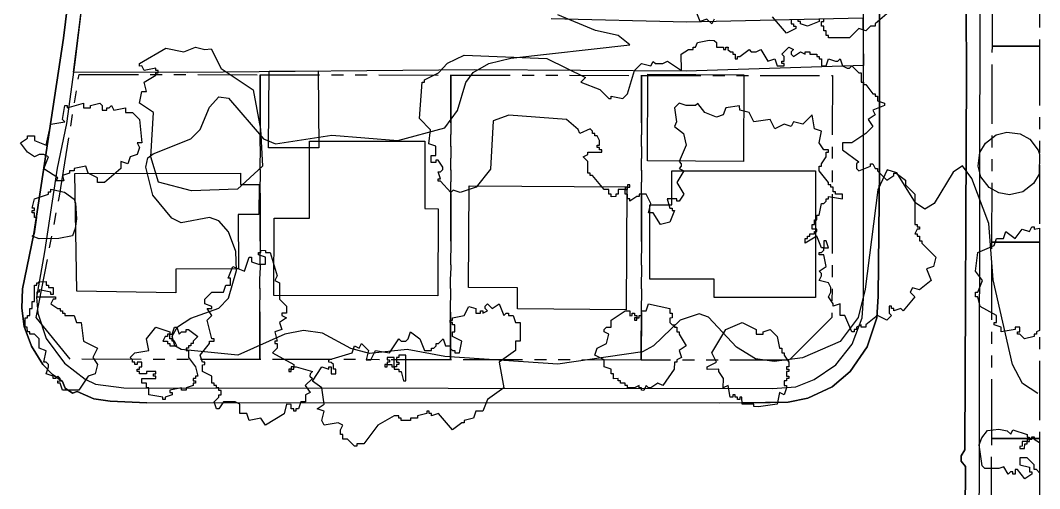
# Model space of a CAD drawing. Header units: metres. Extents: x -550 to 550, y -500 to 950.
# Drawn here: x 440.9 to 550, y 641 to 691.1 of the extents above; entities that cross this region are included whole.
import ezdxf

# ---------------------------------------------------------------- set-up
doc = ezdxf.new("R2010")
doc.units = ezdxf.units.M
doc.header["$LTSCALE"] = 2
doc.linetypes.add('PHANTOM', pattern=[6.35, 3.175, -0.635, 0.635, -0.635, 0.635, -0.635])
for name, color, linetype in [('SITE-BLDG-EXIST', 7, 'CONTINUOUS'), ('SITE-PARKING', 250, 'CONTINUOUS'), ('SITE-PROPERTY', 7, 'PHANTOM'), ('SITE-ROAD-CURB', 7, 'CONTINUOUS'), ('SITE-ROAD-GRAVEL', 32, 'CONTINUOUS'), ('SITE-ROAD-PAVED', 7, 'CONTINUOUS'), ('SITE-TREE-CANOPY', 94, 'CONTINUOUS'), ('TOPO-CONTOUR-MINOR', 9, 'CONTINUOUS')]:
    doc.layers.add(name, color=color, linetype=linetype)

msp = doc.modelspace()

# ---------------------------------------------------------------- linework, layer by layer
at = {"layer": 'SITE-BLDG-EXIST'}
for points in [[(508.07, 685.36), (518.35, 685.32), (518.31, 676.03), (508.03, 676.08)], [(485.6, 670.96), (485.59, 661.64), (468.04, 661.65), (468.05, 669.94), (471.85, 669.95), (471.85, 678.21), (484.2, 678.21), (484.2, 670.97)], [(446.71, 674.75), (464.46, 674.76), (464.46, 673.56), (466.44, 673.57), (466.43, 670.34), (464.22, 670.35), (464.23, 664.51), (457.54, 664.5), (457.55, 661.96), (446.94, 662.11)], [(515.18, 661.44), (515.18, 663.42), (508.29, 663.42), (508.29, 671.36), (510.64, 671.36), (510.63, 675.02), (526, 675.02), (526, 661.44)], [(505.83, 673.31), (505.74, 660.14), (494.11, 660.22), (494.12, 662.48), (488.86, 662.52), (488.94, 673.42)]]:
    msp.add_lwpolyline(points, close=True, dxfattribs=at)
at = {"layer": 'SITE-PARKING'}
msp.add_lwpolyline([(467.44, 677.47), (467.51, 685.69), (472.79, 685.74), (472.84, 677.47)], close=True, dxfattribs=at)
at = {"layer": 'SITE-PROPERTY'}
for points in [[(544.94, 688.39), (544.97, 709.41), (550, 709.41), (550, 688.38)], [(544.9, 667.37), (544.94, 688.39), (550, 688.38), (550, 667.36)], [(466.53, 654.8), (446.24, 654.83), (442.6, 659.3), (445.08, 672.29), (447.18, 685.35), (466.58, 685.32)], [(486.94, 654.78), (466.53, 654.8), (466.58, 685.32), (486.99, 685.28)], [(507.36, 654.75), (486.94, 654.78), (486.99, 685.28), (507.4, 685.24)], [(507.4, 685.24), (527.82, 685.22), (527.77, 659.3), (523.2, 654.73), (507.36, 654.75)], [(544.87, 646.34), (544.9, 667.37), (550, 667.36), (550, 646.34)], [(544.84, 625.32), (544.87, 646.34), (550, 646.34), (550, 625.31)]]:
    msp.add_lwpolyline(points, close=True, dxfattribs=at)
at = {"layer": 'SITE-ROAD-CURB'}
for points in [[(541.83, 607.98), (542.06, 643.33), (541.6, 643.9), (541.6, 644.49), (541.99, 645.13), (542.19, 685.7), (541.92, 729.75), (542.49, 746.43), (542.09, 777.11), (542.35, 781.74), (543.15, 783.52), (544.88, 785.62), (547.56, 788.49), (548.51, 791)], [(549.93, 789.41), (549.04, 787.44), (547.41, 785.63), (545.17, 783.69), (544.5, 782.73), (543.96, 781.31), (543.74, 779.38), (543.34, 544.3)], [(532.85, 752.62), (532.87, 675.2), (532.71, 661.6), (532.56, 659.28), (531.53, 656.15), (529.72, 653.51), (527.78, 651.89), (525.19, 650.67), (523.07, 650.25), (515.77, 650.13), (454.42, 650.16), (450.5, 650.33), (448.75, 650.6), (446.99, 651.37), (446.49, 651.19), (445.7, 651.74), (445.39, 652.45), (444.34, 653.21), (443.3, 654.26), (442.1, 656.25), (441.31, 658.33), (441.04, 660.32), (441.13, 662.38), (442.32, 668.28), (445.5, 689.23), (446.83, 700.06)], [(448.6, 702.27), (446.73, 686.61), (445.82, 680.08), (444.82, 675.32), (443.49, 666.34), (442.62, 661.47), (442.75, 659.76), (443.64, 657.06), (445.61, 654.4), (447.84, 652.7), (448.95, 652.18), (451.97, 651.77), (521.4, 651.7), (523.89, 651.89), (525.86, 652.67), (528.18, 654.24), (529.93, 656.45), (531.02, 659.27), (531.16, 661.35), (531.11, 747.87)]]:
    msp.add_lwpolyline(points, dxfattribs=at)
at = {"layer": 'SITE-ROAD-GRAVEL'}
msp.add_lwpolyline([(497.72, 691.33), (512.22, 691), (531.07, 691.41), (531.14, 686.29), (512.18, 685.7), (489.53, 685.85), (458.75, 685.54), (446.59, 685.58), (447.42, 692.05)], dxfattribs=at)
at = {"layer": 'SITE-ROAD-PAVED'}
for points in [[(548.51, 791), (547.56, 788.49), (544.88, 785.62), (543.15, 783.52), (542.35, 781.74), (542.09, 777.11), (542.49, 746.43), (541.92, 729.75), (542.19, 685.7), (541.99, 645.13), (541.6, 644.49), (541.6, 643.9), (542.06, 643.33), (541.83, 607.98)], [(446.83, 700.06), (445.5, 689.23), (442.32, 668.28), (441.13, 662.38), (441.04, 660.32), (441.31, 658.33), (442.1, 656.25), (443.3, 654.26), (444.34, 653.21), (445.39, 652.45), (445.7, 651.74), (446.49, 651.19), (446.99, 651.37), (448.75, 650.6), (450.5, 650.33), (454.42, 650.16), (521.14, 650.19), (523.07, 650.25), (525.19, 650.67), (527.78, 651.89), (529.72, 653.51), (531.53, 656.15), (532.56, 659.28), (532.71, 661.6), (532.87, 675.2), (532.94, 774.56)]]:
    msp.add_lwpolyline(points, dxfattribs=at)
at = {"layer": 'SITE-TREE-CANOPY'}
for points in [[(515.15, 691.26), (514.9, 690.76), (514.39, 691.26), (513.65, 691.01), (513.15, 692.26)], [(534.15, 692.26), (532.4, 690.76), (532.4, 690.51), (531.9, 690.51), (531.4, 690.01), (530.65, 690.27), (529.65, 689.27), (527.4, 689.26), (527.4, 689.51), (527.14, 689.51), (527.14, 690.01), (526.9, 690.01), (526.9, 690.51), (526.65, 690.51), (526.65, 691.02), (526.9, 691.02), (526.9, 691.26)], [(523.4, 691.26), (523.4, 690.76), (523.65, 690.76), (523.65, 690.51), (523.89, 690.51), (523.9, 690.26), (522.9, 689.76), (521.4, 691.51)], [(526.4, 691.26), (526.39, 691.02), (525.14, 690.51), (524.4, 690.76), (524.4, 691.01), (524.15, 691.01), (524.15, 691.26)]]:
    msp.add_lwpolyline(points, dxfattribs=at)
for points in [[(505.4, 673.01), (504.9, 673.01), (504.9, 672.51), (504.65, 672.51), (504.65, 672.27), (504.15, 672.25), (504.15, 672.51), (503.9, 672.51), (503.9, 673.01), (503.4, 673.01), (502.15, 674.52), (501.9, 674.52), (501.9, 674.76), (501.64, 674.76), (501.65, 676.01), (501.15, 676.51), (501.65, 676.76), (501.65, 677.01), (503.15, 677.01), (503.15, 677.26), (502.9, 677.26), (502.9, 677.51), (502.64, 677.51), (502.65, 677.76), (502.9, 677.76), (502.9, 678.26), (502.65, 678.76), (502.4, 678.76), (502.4, 679.01), (502.15, 679.01), (502.15, 679.27), (501.9, 679.51), (500.79, 679.01), (500.6, 679.45), (499.34, 680.51), (493.2, 680.99), (491.5, 680.36), (491.21, 675.21), (489.68, 673.26), (487.98, 672.7), (487.23, 672.94), (486.98, 672.69), (485.86, 673.92), (485.61, 673.92), (485.61, 674.17), (485.86, 674.17), (485.61, 674.91), (485.86, 674.92), (486.11, 675.17), (486.11, 675.42), (485.61, 676.17), (485.36, 676.17), (485.36, 675.92), (484.86, 675.92), (484.86, 676.67), (485.36, 676.67), (485.36, 677.67), (484.61, 677.92), (484.78, 679.41), (483.63, 680.63), (483.9, 684.52), (484.15, 684.52), (484.14, 684.76), (485.65, 685.51), (486.6, 686.56), (488.39, 687.42), (497.24, 687.04), (501.4, 685.01), (500.9, 684.51), (502.92, 683.74), (503.9, 682.76), (504.15, 682.76), (504.15, 683.01), (505.4, 682.77), (505.9, 683.27), (506.65, 685.76), (507.4, 686.51), (508.4, 686.27), (508.65, 686.75), (508.9, 686.51), (509.65, 686.51), (510.15, 686.76), (511.65, 685.76), (511.64, 687.51), (512.4, 688.01), (512.9, 688.01), (512.9, 688.26), (513.15, 688.26), (513.39, 688.76), (514.64, 689.01), (515.15, 689), (515.4, 688.76), (515.4, 688.26), (516.15, 688.26), (516.15, 688.01), (516.4, 688.01), (516.4, 688.26), (516.65, 688.26), (516.64, 688.01), (516.9, 687.76), (517.15, 687.76), (517.15, 687.51), (517.4, 687.51), (517.4, 687.01), (517.65, 687.01), (517.65, 687.26), (517.9, 687.26), (518.9, 688.01), (519.14, 687.77), (519.65, 687.76), (520.15, 688.01), (520.9, 686.76), (521.65, 687.01), (521.9, 686.26), (522.65, 686.26), (522.65, 686.52), (522.4, 686.52), (522.4, 686.76), (522.65, 686.76), (522.65, 687.26), (522.4, 687.51), (523.15, 688.26), (523.65, 688.02), (523.4, 687.76), (523.4, 687.52), (523.64, 687.26), (524.4, 687.76), (524.89, 687.51), (524.9, 687.76), (525.4, 687.76), (525.4, 687.51), (526.14, 687.51), (526.14, 687.26), (526.4, 687.26), (526.4, 687.01), (526.65, 687.01), (526.65, 686.27), (527.15, 686.27), (527.4, 687.01), (528.15, 686.76), (528.4, 686.76), (528.65, 687.01), (528.9, 686.26), (529.4, 686.01), (529.65, 686.01), (529.9, 686.26), (530.65, 685.52), (530.9, 685.52), (530.89, 684.51), (531.15, 684.51), (531.15, 684.26), (531.4, 684.26), (532.15, 683.26), (532.4, 683.26), (532.4, 683.01), (532.65, 683.01), (532.65, 682.51), (533.4, 682.26), (533.4, 682.01), (532.15, 681.51), (532.4, 681.01), (531.65, 680.51), (532.15, 679.76), (531.4, 679.01), (529.9, 678.01), (528.9, 678.01), (528.9, 677.26), (530.65, 676), (530.4, 675.76), (530.4, 675.26), (530.64, 675.01), (531.9, 675.51), (531.9, 675.76), (532.15, 675.76), (532.4, 675.26), (532.65, 675.26), (532.65, 675.01), (533.65, 674.01), (534.4, 674.51), (534.4, 674.77), (534.65, 674.77), (535.65, 674.01), (535.65, 673.51), (536.65, 672.52), (536.65, 669.26), (536.9, 669.26), (536.9, 669.01), (537.15, 669.01), (537.15, 668.76), (536.9, 668.76), (536.65, 668.26), (536.9, 668.26), (536.9, 668.01), (537.15, 668.01), (537.14, 667.51), (537.4, 667.51), (537.4, 667.26), (538.9, 665.76), (538.65, 664.76), (537.9, 664.51), (538.4, 663.26), (537.15, 662.26), (536.4, 662.5), (536.15, 662.02), (536.65, 661.51), (535.4, 660.01), (535.15, 660.26), (534.4, 660.02), (534.4, 660.26), (534.14, 660.26), (534.14, 660.51), (533.9, 660.51), (533.9, 659.76), (534.15, 659.52), (533.64, 659.02), (532.65, 659.51), (531.4, 658.51), (531.4, 658.26), (530.9, 658.26), (530.9, 658.51), (530.4, 658.26), (530.4, 658.01), (530.15, 658.01), (530.15, 657.76), (529.9, 657.76), (529.15, 659.51), (528.65, 659.51), (528.65, 660.76), (527.9, 660.51), (527.9, 660.76), (527.4, 661.51), (527.64, 662.01), (527.65, 662.52), (527.4, 663.01), (526.4, 663.26), (526.65, 663.76), (526.65, 664.01), (526.4, 664.26), (527.15, 664.76), (526.9, 666.01), (526.4, 666.01), (526.4, 666.27), (526.65, 666.27), (526.9, 666.51), (526.9, 666.77), (526.65, 666.77), (526.15, 668.01), (524.9, 667.26), (524.9, 667.76), (525.14, 667.76), (525.15, 668.01), (525.4, 668.01), (525.4, 668.26), (525.9, 668.26), (525.9, 668.51), (526.15, 668.51), (526.15, 668.76), (525.64, 668.76), (525.65, 669.26), (525.9, 669.26), (525.9, 669.76), (526.15, 669.76), (526.14, 670.26), (526.4, 670.26), (526.64, 671.52), (526.9, 671.52), (527.15, 671.76), (527.15, 672.02), (527.4, 672.02), (527.4, 672.26), (528.9, 672.01), (528.9, 672.51), (528.15, 672.51), (528.15, 672.76), (527.9, 672.76), (527.9, 673.26), (527.65, 673.26), (527.64, 673.51), (527.4, 673.51), (527.4, 673.76), (526.4, 675.01), (526.4, 675.51), (526.65, 675.51), (526.65, 675.76), (527.15, 676.51), (527.15, 677.01), (527.4, 677.01), (527.4, 677.27), (526.9, 677.26), (526.4, 678.01), (526.65, 679.26), (525.9, 679.51), (525.65, 681.01), (524.65, 680.01), (523.65, 680.26), (523.4, 679.76), (522.65, 680.01), (521.65, 679.51), (521.15, 680.51), (519.4, 680.26), (518.9, 681.26), (517.9, 681.52), (517.89, 682), (516.4, 681.76), (516.14, 681.01), (515.4, 680.76), (514.15, 681.26), (513.4, 682.25), (513.15, 682.01), (512.15, 682.01), (511.4, 682.26), (510.9, 681.76), (511.14, 680.26), (510.9, 679.76), (511.89, 679.01), (512.15, 677.76), (511.4, 676.01), (511.64, 675.76), (511.64, 675.51), (511.4, 675.26), (511.9, 675.02), (511.15, 673.76), (511.9, 672.51), (511.4, 671.76), (511.15, 671.76), (511.15, 672.01), (510.14, 672.01), (510.4, 671.01), (510.65, 671.01), (510.65, 670.76), (510.9, 670.76), (510.4, 669.51), (509.4, 669.26), (508.65, 670.51), (508.15, 670.51), (508.4, 671.52), (507.9, 672.51), (507.15, 672.51), (507.15, 672.26), (506.9, 672.26), (506.15, 671.76), (506.15, 672.01), (505.9, 672.01), (505.9, 672.51), (505.65, 672.51), (505.64, 673.01)], [(462.39, 685.98), (465.81, 683.69), (466.59, 679.48), (466.83, 675.53), (464.13, 673.07), (459.23, 672.88), (455.69, 673.8), (454.87, 676.52), (455.15, 681.26), (453.65, 682.26), (453.9, 683.51), (454.4, 683.51), (454.15, 684.51), (455.4, 685.26), (455.4, 685.51), (455.65, 685.51), (455.64, 685.76), (455.4, 685.76), (455.4, 686.01), (454.15, 685.76), (453.9, 686.27), (453.65, 686.25), (453.65, 686.51), (456.45, 688.15), (458.4, 687.76), (459.65, 688.26), (460.65, 688.01), (461.31, 688.08)], [(444.73, 673.94), (444.9, 674.26), (443.4, 675.25), (443.9, 676.51), (443.39, 676.76), (442.9, 676.76), (442.4, 676.51), (441.65, 677.01), (440.9, 678.01), (441.65, 678.51), (441.65, 678.76), (442.4, 678.76), (442.4, 678.26), (443.65, 677.76), (444.15, 680.01), (445.65, 680.26), (445.4, 680.51), (445.65, 682.02), (445.9, 682.02), (445.9, 681.76), (447.65, 682.26), (447.65, 681.76), (448.4, 681.76), (448.4, 682.01), (449.4, 682.26), (449.65, 682.01), (449.65, 681.51), (450.15, 681.51), (450.15, 681.77), (450.39, 681.76), (450.65, 682.01), (450.9, 681.51), (452.15, 681.76), (452.15, 681.26), (452.9, 681.26), (453.65, 680.51), (453.9, 678.01), (453.39, 678.01), (453.65, 677.51), (453.4, 676.76), (452.65, 676.51), (452.4, 675.76), (451.65, 676.01), (451.65, 675.26), (449.9, 673.76), (449.15, 673.76), (449.15, 674.26), (448.15, 674.76), (447.9, 675.51), (446.65, 675.26), (446.65, 675.01), (446.14, 675.01), (446.14, 674.76), (445.4, 674.51), (445.53, 673.96)], [(549.95, 674.66), (549.36, 673.65), (548.2, 672.76), (546.78, 672.44), (545.62, 672.65), (544.61, 673.23), (543.72, 674.39), (543.41, 675.52), (543.6, 676.97), (544.19, 677.99), (545.35, 678.88), (546.48, 679.18), (547.93, 678.99), (548.95, 678.41), (549.84, 677.25), (550, 676.82)], [(505.9, 673.01), (505.9, 673.27), (505.64, 673.27), (505.64, 673.01)], [(506.15, 673.26), (506.15, 673.51), (505.9, 673.51), (505.9, 673.27)], [(445.61, 672.75), (446.66, 672), (446.81, 671.55), (446.92, 669.89), (446.76, 668.83), (446.46, 668.04), (445, 667.77), (442.9, 667.75), (442.15, 668.01), (442.4, 668.26), (442.65, 670.01), (442.4, 670.01), (442.4, 670.51), (442.15, 670.51), (442.15, 670.76), (442.4, 670.76), (442.4, 671.01), (442.14, 671.01), (442.4, 672.01), (443.89, 672.51), (443.9, 672.76), (444.15, 672.76), (444.15, 673.06)], [(549.65, 657.76), (549.65, 657.51), (549.4, 657.51), (549.4, 657.26), (548.39, 657.01), (547.9, 657.51), (547.65, 657.51), (547.64, 657.76), (547.9, 657.76), (547.9, 658.26), (547.4, 658.26), (547.4, 658.01), (545.9, 657.77), (545.9, 658.26), (545.15, 658.51), (545.15, 658.76), (545.4, 658.76), (545.4, 659.51), (543.65, 660.5), (543.4, 661.51), (543.15, 661.51), (543.15, 662.01), (543.39, 662.01), (543.89, 663.26), (543.14, 664.27), (543.4, 666.26), (545.15, 667.01), (545.4, 667.76), (546.15, 667.77), (546.4, 668.51), (547.4, 667.76), (548.15, 668.76), (548.9, 668.51), (549.15, 669.01), (549.4, 669.01), (549.4, 668.76), (550, 668.86), (550, 657.91)], [(527.4, 666.76), (527.15, 667.51), (526.9, 667.51), (526.9, 666.77)], [(470.4, 654.01), (472.15, 653.51), (471.9, 653.26), (471.89, 653.01), (472.15, 652.76), (471.39, 652.01), (471.9, 651.26), (471.4, 651.02), (471.4, 650.26), (470.9, 650.26), (470.65, 649.51), (470.39, 649.51), (470.39, 649.26), (470.15, 649.26), (470.15, 649.52), (469.9, 649.52), (469.9, 650), (469.4, 650.01), (469.14, 649), (467.15, 647.76), (466.65, 648.51), (465.4, 648.26), (465.15, 649.01), (464.4, 649.01), (464.4, 650.01), (463.9, 650.26), (462.65, 650.26), (462.15, 649.51), (461.9, 649.51), (461.65, 650.26), (462.15, 650.76), (462.15, 651.02), (462.4, 651.02), (462.4, 651.5), (462.15, 651.5), (462.15, 651.76), (461.9, 651.76), (461.89, 652.01), (461.65, 652.01), (461.65, 652.26), (461.4, 652.26), (461.4, 653.01), (460.4, 653.51), (460.39, 654.25), (460.65, 654.27), (460.65, 654.51), (460.39, 654.51), (460.15, 655.26), (461.15, 656.51), (461.15, 656.76), (461.65, 656.76), (461.65, 657.01), (461.4, 657.01), (460.9, 659.02), (461.4, 659.51), (460.9, 660.26), (461.4, 660.26), (461.4, 660.5), (460.65, 660.76), (460.65, 661.26), (461.4, 662.01), (462.65, 662.01), (462.9, 662.76), (463.4, 662.76), (463.4, 663.51), (463.14, 663.51), (463.64, 664.76), (464.9, 664.26), (465.4, 665.76), (465.65, 665.76), (465.65, 665.26), (466.4, 665.02), (467.15, 665.01), (467.15, 665.76), (466.4, 666.01), (466.4, 666.26), (466.64, 666.26), (466.64, 666.51), (467.15, 666.5), (467.15, 666.26), (467.65, 666.26), (468.4, 663.76), (468.15, 663.26), (468.65, 663.01), (468.65, 661.26), (469.4, 660.51), (469.4, 659.76), (468.9, 659.76), (468.9, 659.51), (469.4, 659.26), (468.65, 658.76), (468.9, 658.02), (468.15, 657.76), (468.4, 656.76), (468.15, 656.76), (468.15, 656.51), (468.4, 656.51), (468.39, 656.01), (467.9, 655.51), (470.15, 654.26), (470.15, 654.01)], [(443.64, 663.15), (443.65, 662.76), (443.9, 662.76), (443.9, 662.51), (444.4, 662.51), (444.4, 661.76), (444.15, 661.76), (444.15, 662.01), (442.9, 662.26), (442.9, 662.01), (442.65, 662.01), (442.65, 661.51), (444.65, 661.52), (444.65, 661.26), (444.4, 661.26), (444.15, 660.76), (444.9, 660.26), (445.15, 660.26), (445.15, 660.01), (445.4, 660.01), (445.4, 659.76), (445.65, 659.76), (445.65, 659.51), (446.65, 659.51), (446.9, 658.77), (447.4, 658.76), (447.65, 656.76), (449.15, 656.01), (448.65, 655.01), (449.15, 654.26), (448.9, 653.26), (448.15, 653.01), (447.15, 651.51), (445.4, 651.51), (445.15, 652.26), (444.9, 652.26), (444.9, 652.51), (445.15, 652.5), (445.15, 652.76), (444.9, 653.01), (444.65, 652.76), (444.4, 652.76), (444.4, 653.01), (443.65, 653.26), (443.9, 654.01), (443.9, 654.26), (443.65, 654.51), (443.4, 654.51), (443.65, 655.75), (442.9, 656.01), (442.9, 657.01), (442.39, 657.51), (441.9, 657.51), (441.9, 657.76), (441.65, 657.76), (441.64, 658.26), (441.4, 658.26), (441.4, 659.26), (441.65, 659.26), (441.65, 659.51), (441.9, 659.51), (441.9, 660.26), (442.15, 660.26), (442.15, 661.01), (442.4, 661.01), (442.4, 662.76), (442.65, 662.76), (442.65, 663.01), (442.9, 663.01), (442.88, 663.12)], [(490.64, 660.51), (490.9, 660.76), (491.4, 660.26), (492.15, 660.76), (492.64, 659.51), (492.9, 659.77), (493.15, 659.77), (493.15, 659.51), (493.65, 659.51), (493.9, 658.76), (494.4, 658.76), (494.4, 656.76), (493.9, 656.76), (493.9, 655.76), (492.15, 654.51), (492.65, 651.76), (490.9, 650.51), (490.4, 649.26), (489.65, 649.26), (489.39, 648.51), (488.4, 648.26), (488.4, 648.01), (488.15, 648.01), (487.15, 647.26), (485.65, 649.01), (484.9, 648.76), (484.9, 649.01), (484.65, 649.01), (484.65, 649.26), (484.4, 649.26), (484.4, 649.01), (483.4, 648.76), (483.4, 648.51), (482.65, 648.51), (482.65, 648.27), (481.65, 648.26), (481.65, 648.51), (481.4, 648.51), (481.4, 648.76), (480.9, 648.76), (479.15, 647.76), (477.65, 645.76), (476.9, 645.76), (476.9, 645.51), (476.65, 645.51), (475.9, 646.26), (475.4, 646.26), (475.4, 646.76), (475.15, 646.76), (475.15, 647.26), (475.4, 647.76), (474.9, 648.01), (473.4, 647.76), (473.15, 648.27), (473.4, 649.26), (472.65, 649.51), (473.4, 650.01), (473.15, 651.76), (472.15, 652.5), (473.15, 654.01), (473.9, 653.76), (473.9, 654.02), (474.15, 654.02), (474.15, 653.26), (474.65, 653.26), (474.65, 653.76), (474.4, 653.76), (474.4, 654.26), (474.15, 654.5), (473.9, 654.51), (473.9, 654.76), (476.4, 655.51), (476.65, 656.26), (477.15, 656.01), (477.4, 656.51), (478.15, 655.76), (477.9, 654.76), (478.4, 654.76), (478.9, 655.76), (480.4, 655.51), (481.4, 657.01), (481.65, 656.76), (482.15, 656.76), (482.4, 657.01), (482.65, 657.76), (483.65, 657.01), (484.15, 655.76), (484.9, 655.76), (484.9, 656.02), (485.15, 656.02), (485.39, 656.26), (485.39, 656.52), (485.65, 656.52), (486.15, 657.02), (486.4, 656.26), (486.9, 656.26), (486.9, 656.01), (487.15, 655.76), (487.4, 655.76), (487.39, 655.51), (487.9, 655.51), (488.15, 656.76), (487.15, 657.26), (487.14, 657.76), (487.4, 657.76), (487.4, 658.52), (487.15, 658.52), (487.15, 658.76), (486.9, 658.76), (486.9, 659.01), (487.15, 659.01), (487.15, 659.26), (488.4, 659.52), (488.9, 660.5), (489.65, 660.26), (489.65, 659.76), (490.15, 659.76), (490.15, 660.01), (490.4, 660.01), (490.4, 659.76), (490.9, 660.01), (490.64, 660.26)], [(507.14, 659.26), (507.14, 659.51), (507.4, 659.51), (507.4, 660.01), (507.9, 660.01), (508.15, 660.76), (510.4, 660.26), (510.4, 659.76), (510.65, 659.76), (510.65, 659.27), (510.4, 659.25), (510.4, 658.77), (510.65, 658.51), (510.9, 658.51), (510.9, 658.26), (511.15, 658.26), (511.15, 657.76), (511.4, 657.76), (511.4, 657.51), (512.15, 656.26), (511.4, 655.76), (511.65, 655.02), (511.15, 654.76), (511.15, 654.52), (510.9, 654.52), (510.89, 653.76), (509.65, 652.01), (509.14, 652.26), (508.4, 651.76), (508.15, 651.76), (507.9, 652.01), (507.65, 651.5), (507.39, 651.51), (507.4, 651.76), (507.15, 651.76), (507.15, 652.01), (506.65, 651.76), (505.9, 651.76), (505.9, 652.01), (505.65, 652.01), (505.65, 652.26), (505.15, 652.26), (505.15, 652.51), (504.9, 652.51), (504.9, 652.77), (504.4, 652.75), (504.4, 653.26), (504.15, 653.26), (504.15, 653.76), (503.4, 654.01), (503.4, 654.76), (502.4, 655.26), (502.65, 656.01), (503.64, 656.52), (503.9, 657.51), (503.4, 657.76), (503.4, 658.01), (503.65, 658.26), (504.15, 658.26), (504.15, 659.01), (505.65, 660.01), (506.15, 660.01), (506.15, 659.5), (506.4, 659.52), (506.4, 659.76), (506.65, 659.76), (506.65, 659.52), (506.9, 659.51), (506.9, 659.26)], [(506.65, 659.26), (506.65, 659.01), (506.9, 659.01), (506.9, 659.26)], [(457.15, 657.51), (457.4, 658.26), (457.65, 658.26), (457.9, 657.51), (458.14, 657.76), (458.65, 657.76), (458.65, 658.01), (458.9, 658.01), (459.9, 657.26), (459.4, 656.76), (459.4, 656.51), (459.15, 656.51), (459.15, 656.26), (458.89, 656.26), (458.9, 656.01), (458.65, 656.01), (458.65, 655.76), (458.9, 655.76), (458.9, 655.01), (459.65, 654.01), (459.89, 653.01), (459.65, 653.01), (459.65, 652.77), (459.4, 652.77), (459.4, 652.51), (459.65, 652.51), (459.65, 652.26), (459.4, 652.26), (459.39, 652.01), (458.65, 651.77), (458.65, 651.51), (458.15, 651.51), (458.14, 651.77), (456.89, 651.51), (456.9, 651.26), (457.15, 651.26), (457.15, 651.01), (456.39, 650.76), (456.39, 650.51), (456.15, 650.51), (456.15, 650.76), (454.65, 651.01), (454.65, 651.76), (454.39, 651.76), (454.4, 652.26), (453.9, 652.26), (453.9, 652.76), (455.4, 652.76), (455.4, 653.01), (455.15, 653.02), (455.15, 653.26), (455.4, 653.26), (455.4, 653.52), (454.4, 653.51), (454.4, 653.26), (453.65, 653.26), (453.65, 653.51), (453.4, 653.51), (453.4, 653.76), (453.65, 653.76), (453.65, 654.01), (453.9, 654.01), (453.9, 654.51), (453.4, 654.51), (453.4, 654.26), (453.15, 654.26), (453.15, 654.51), (452.9, 654.51), (452.9, 654.76), (452.65, 655.01), (453.15, 655.51), (454.65, 655.76), (454.39, 657.01), (455.4, 658.27), (456.9, 657.76), (456.89, 657.51)], [(519.65, 657.51), (520.4, 657.51), (520.4, 657.76), (521.14, 658.01), (521.89, 657.26), (522.15, 656.01), (522.4, 656.01), (522.4, 655.51), (522.65, 655.51), (522.65, 655.26), (523.15, 654.51), (523.15, 654.01), (522.9, 654.01), (522.89, 653.76), (523.15, 653.76), (523.15, 653.51), (522.89, 653.51), (522.9, 653.01), (523.15, 653.01), (523.15, 652.77), (522.9, 652.77), (522.9, 652.51), (522.65, 652.51), (522.65, 652.01), (522.9, 652.01), (522.9, 651.76), (522.65, 651.01), (522.15, 651.26), (521.9, 650.01), (519.9, 649.75), (519.4, 649.76), (519.4, 650.01), (518.15, 650.01), (518.14, 650.76), (517.9, 650.76), (517.9, 650.51), (517.65, 650.51), (517.65, 650.76), (517.4, 650.76), (517.4, 651.01), (517.15, 651.02), (517.15, 650.76), (516.89, 650.76), (516.65, 652.01), (516.14, 651.76), (516.15, 652.76), (515.65, 653.51), (515.65, 653.76), (514.4, 653.75), (514.4, 654.01), (515.4, 654.51), (514.9, 655.51), (516.4, 658.01), (518.15, 658.76), (519.65, 658.01)], [(456.65, 657.51), (456.65, 657.26), (456.4, 657.26), (456.15, 656.76), (456.65, 656.76), (456.65, 656.51), (456.9, 656.51), (456.9, 656.26), (457.64, 656.26), (457.4, 656.76), (457.15, 656.76), (457.15, 657.01), (456.9, 657.01), (456.89, 657.51)], [(480.65, 654.26), (480.65, 654.01), (480.9, 654.01), (480.9, 655.01), (480.15, 655.01), (480.15, 654.76), (480.4, 654.76), (480.4, 654.51), (480.15, 654.51), (480.15, 654.26)], [(480.9, 653.76), (481.4, 653.76), (481.4, 653.51), (481.65, 653.51), (481.9, 652.52), (482.15, 652.51), (482.15, 655.26), (481.4, 655.26), (481.4, 655.01), (481.14, 655.01), (481.15, 654.51), (481.4, 654.51), (481.4, 654.26), (481.15, 654.26), (481.15, 654.01), (480.9, 654.01)], [(469.65, 653.77), (469.65, 653.51), (469.9, 653.51), (469.89, 653.76)], [(470.15, 653.76), (470.15, 654.01), (469.89, 654.01), (469.89, 653.76)], [(479.9, 654.26), (479.9, 654.01), (480.15, 654.01), (480.15, 654.26)], [(549.65, 643.01), (549.4, 643.01), (549.4, 643.51), (548.65, 644.26), (547.89, 644.26), (547.9, 643.51), (548.9, 643.26), (548.9, 642.76), (549.15, 642.76), (549.15, 642.51), (548.4, 642.01), (547.65, 643.01), (547.39, 643.01), (547.4, 642.51), (547.15, 642.51), (547.15, 642.76), (546.9, 642.76), (546.65, 642.51), (546.17, 643.32), (545.65, 643.13), (544.15, 643.13), (543.85, 643.43), (543.52, 645.68), (543.82, 646.43), (544.43, 647.19), (545.64, 647.33), (546.54, 647.18), (546.92, 646.82), (547.15, 647.26), (548.65, 646.76), (548.65, 646.51), (548.89, 646.5), (548.89, 646.26), (549.15, 646.26), (549.15, 646.52), (549.4, 646.52), (549.4, 646.26), (550, 645.91), (550, 642.66)], [(548.15, 646.01), (548.15, 645.52), (547.9, 645.5), (547.9, 645.26), (548.39, 645.26), (548.4, 645.76), (548.65, 645.76), (548.65, 646.02)], [(548.65, 646.26), (548.65, 646.02), (548.9, 646.02), (548.89, 646.26)]]:
    msp.add_lwpolyline(points, close=True, dxfattribs=at)
at = {"layer": 'TOPO-CONTOUR-MINOR'}
msp.add_lwpolyline([(549.81, 651.16), (548.18, 652.25), (547.09, 654.27), (545.03, 663.33), (544.55, 669.38), (542.76, 674.21), (541.75, 675.56), (540.74, 674.88), (538.73, 671.53), (537.72, 670.92), (536.71, 671.6), (534.7, 674.79), (533.69, 675.11), (532.68, 672.99), (531.32, 662.33), (530.58, 659.3), (528.65, 656.72), (524.62, 654.97), (521.6, 654.58), (519.58, 654.89), (517.57, 656.12), (514.54, 659.33), (513.54, 659.7), (511.52, 659.01), (508.68, 656.28), (507.49, 655.62), (498.42, 654.29), (486.33, 655.14), (482.3, 655.88), (478.27, 655.44), (476.26, 655.98), (473.23, 657.64), (471.22, 657.91), (469.2, 657.51), (464.16, 655.28), (458.12, 655.87), (457.43, 656.28), (457.13, 657.29), (457.72, 658.3), (459.13, 659.23), (462.15, 660.3), (463.16, 661.39), (464.02, 664.34), (463.97, 666.36), (463.16, 668.48), (462.15, 669.68), (461.14, 670.03), (458.12, 669.44), (457.11, 669.95), (455.08, 672.4), (454.31, 675.42), (454.54, 676.43), (455.1, 676.83), (459.13, 678.45), (460.14, 679.46), (461.14, 681.83), (462.15, 682.95), (463.16, 682.79), (466.93, 678.45), (468.19, 677.91), (474.24, 678.85), (481.29, 678.27), (486.33, 679.61), (487.67, 681.47), (488.59, 684.49), (489.35, 685.57), (491.04, 686.51), (493.38, 687.08), (506.14, 688.52), (504.88, 689.53), (502.45, 690.04), (498.42, 691.73)], dxfattribs=at)

doc.saveas('drawing.dxf')
